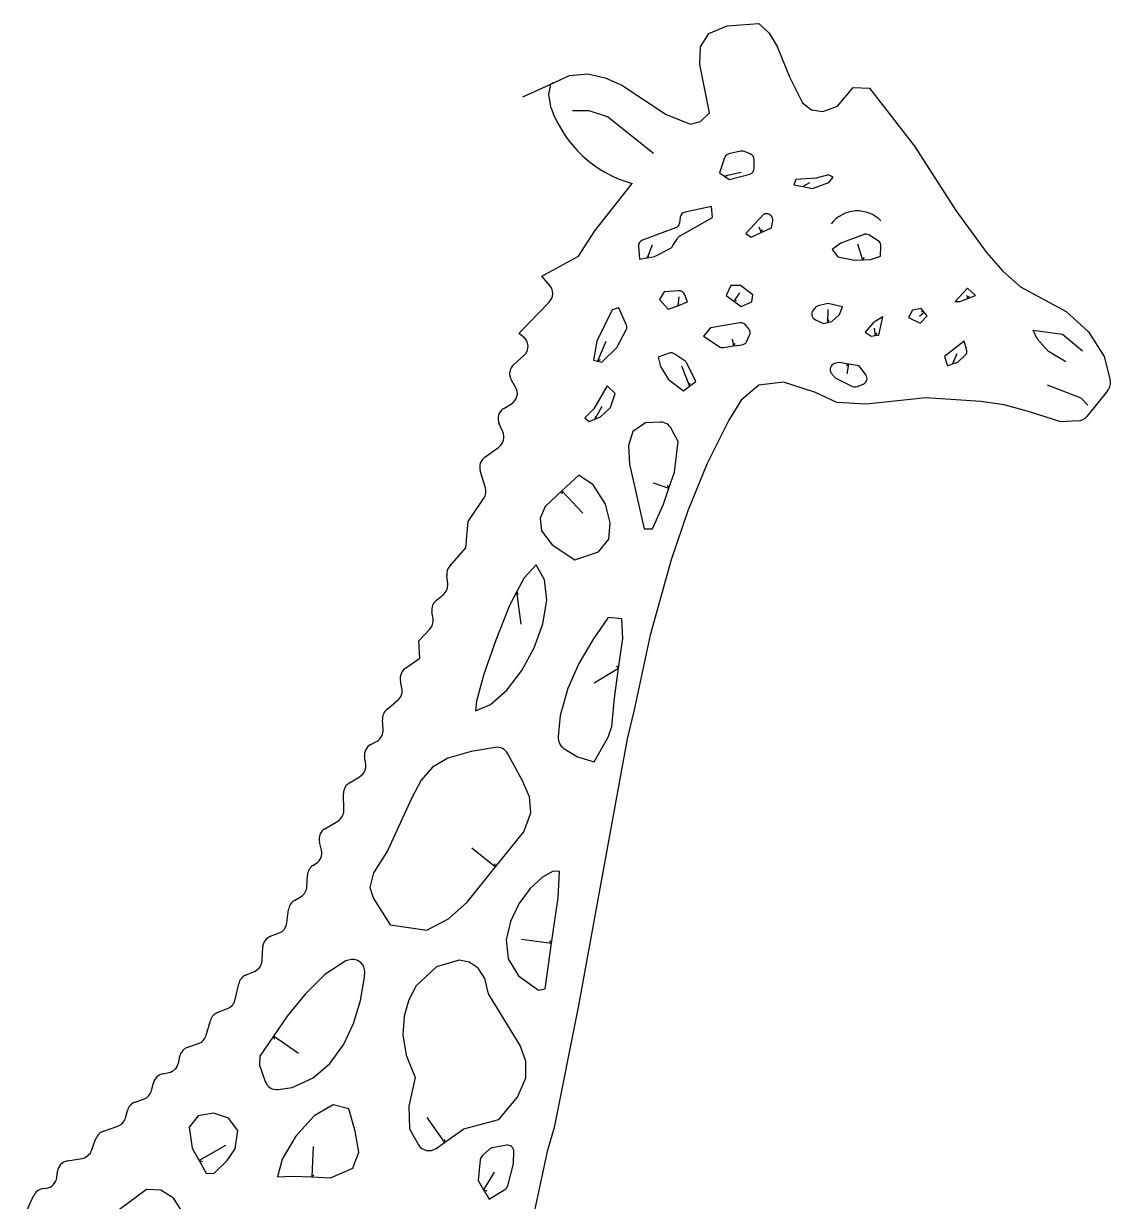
# Model space of a CAD drawing. Extents: x 0 to 5.7, y 0 to 10.7.
# Drawn here: x 2.104 to 5.671, y 6.827 to 10.693 of the extents above; entities that cross this region are included whole.
import ezdxf

# ---------------------------------------------------------------- set-up
doc = ezdxf.new("R2010")
doc.units = 0
doc.layers.add('WHITE', color=7, linetype='CONTINUOUS')

msp = doc.modelspace()

# ---------------------------------------------------------------- linework, layer by layer
at = {"layer": 'WHITE', "linetype": 'CONTINUOUS'}
for p, q in [((4.353, 10.66), (4.413, 10.685)), ((4.413, 10.685), (4.517, 10.693)), ((4.517, 10.693), (4.551, 10.662)), ((4.326, 10.617), (4.353, 10.66)), ((4.551, 10.662), (4.577, 10.618)), ((4.323999, 10.559), (4.326, 10.617)), ((4.577, 10.618), (4.618, 10.518)), ((4.355, 10.4), (4.323999, 10.559)), ((3.834, 10.494), (3.895999, 10.523)), ((3.895999, 10.523), (3.956, 10.528)), ((3.956, 10.528), (4.013, 10.515)), ((4.618, 10.518), (4.660999, 10.433)), ((3.743, 10.453), (3.834, 10.494)), ((3.828, 10.46), (3.834, 10.494)), ((3.834, 10.494), (3.842, 10.5)), ((4.013, 10.515), (4.066999, 10.491)), ((4.066999, 10.491), (4.212999, 10.395)), ((4.775, 10.422), (4.827, 10.483)), ((4.827, 10.483), (4.88, 10.481)), ((4.88, 10.481), (5.027999, 10.291)), ((3.835999, 10.415), (3.828, 10.46)), ((3.96, 10.407), (3.905999, 10.406)), ((4.020999, 10.387), (3.96, 10.407)), ((4.660999, 10.433), (4.69, 10.41)), ((4.69, 10.41), (4.727, 10.404)), ((4.727, 10.404), (4.775, 10.422)), ((4.171, 10.266), (4.020999, 10.387)), ((4.212999, 10.395), (4.293, 10.363)), ((4.293, 10.363), (4.326, 10.371)), ((4.326, 10.371), (4.355, 10.4)), ((5.027999, 10.291), (5.164, 10.079)), ((4.403999, 10.252), (4.388, 10.203)), ((4.456999, 10.274), (4.419, 10.265)), ((4.488999, 10.265), (4.468999, 10.273)), ((4.501999, 10.219), (4.501999, 10.246)), ((4.388, 10.203), (4.403999, 10.192)), ((4.459, 10.204), (4.403999, 10.192)), ((4.403999, 10.192), (4.414, 10.194)), ((4.403999, 10.192), (4.42, 10.181)), ((4.42, 10.181), (4.487999, 10.199)), ((4.638999, 10.181), (4.631999, 10.164)), ((4.704999, 10.186), (4.638999, 10.181)), ((4.683, 10.17), (4.662, 10.158)), ((4.692999, 10.152), (4.747, 10.171)), ((4.745999, 10.196), (4.704999, 10.186)), ((4.761, 10.189), (4.745999, 10.196)), ((4.747, 10.171), (4.761, 10.189)), ((3.979, 10.013), (4.100999, 10.168)), ((4.631999, 10.164), (4.662, 10.158)), ((4.662, 10.158), (4.671, 10.164)), ((4.662, 10.158), (4.692999, 10.152)), ((4.361999, 10.093), (4.275, 10.074)), ((4.364999, 10.056), (4.361999, 10.093)), ((4.258999, 10.057), (4.256999, 10.038)), ((4.256999, 9.994999), (4.364999, 10.056)), ((4.532, 10.066), (4.473999, 10.004)), ((4.537, 10.068), (4.532, 10.066)), ((5.164, 10.079), (5.263999, 9.940999)), ((4.243999, 10.022), (4.135, 9.982)), ((4.517, 10.026), (4.525, 10.007)), ((4.525, 10.007), (4.559, 10.022)), ((4.525, 10.007), (4.528999, 10.017)), ((4.559, 10.022), (4.563, 10.045)), ((3.924999, 9.93), (3.979, 10.013)), ((4.235, 9.963999), (4.25, 9.987999)), ((4.473999, 10.004), (4.492, 9.991999)), ((4.492, 9.991999), (4.525, 10.007)), ((4.86, 10), (4.785999, 9.972)), ((4.908999, 9.979999), (4.877999, 9.998999)), ((4.122, 9.961999), (4.125999, 9.92)), ((4.166999, 9.965999), (4.151, 9.923999)), ((4.175, 9.928), (4.228, 9.956)), ((4.785999, 9.972), (4.757999, 9.951)), ((4.757999, 9.951), (4.776, 9.927)), ((4.841, 9.97), (4.856999, 9.916999)), ((4.915999, 9.93), (4.918, 9.961)), ((5.263999, 9.940999), (5.317999, 9.88)), ((3.805, 9.864), (3.924999, 9.93)), ((4.125999, 9.92), (4.151, 9.923999)), ((4.151, 9.923999), (4.156, 9.932)), ((4.151, 9.923999), (4.175, 9.928)), ((4.776, 9.927), (4.830999, 9.916)), ((4.830999, 9.916), (4.856999, 9.916999)), ((4.856999, 9.916999), (4.863999, 9.925)), ((4.856999, 9.916999), (4.883999, 9.918999)), ((4.883999, 9.918999), (4.915999, 9.93)), ((3.831, 9.833), (3.805, 9.864)), ((5.317999, 9.88), (5.375999, 9.829)), ((4.425, 9.833), (4.409999, 9.8)), ((4.456999, 9.833), (4.425, 9.833)), ((4.498, 9.803), (4.456999, 9.833)), ((5.202, 9.824), (5.160999, 9.781)), ((5.228, 9.8), (5.202, 9.824)), ((5.375999, 9.829), (5.526, 9.748)), ((4.205999, 9.812), (4.190999, 9.786999)), ((4.190999, 9.786999), (4.219999, 9.755)), ((4.254, 9.815999), (4.205999, 9.812)), ((4.255, 9.795999), (4.250999, 9.767)), ((4.282999, 9.779999), (4.274, 9.803)), ((4.409999, 9.8), (4.434999, 9.781999)), ((4.453999, 9.809), (4.434999, 9.781999)), ((4.434999, 9.781999), (4.443999, 9.784)), ((4.434999, 9.781999), (4.459, 9.763999)), ((4.493999, 9.779999), (4.498, 9.803)), ((5.177, 9.781), (5.203, 9.789999)), ((5.198999, 9.802), (5.203, 9.789999)), ((5.203, 9.789999), (5.228, 9.8)), ((5.203, 9.789999), (5.206999, 9.798999)), ((3.729, 9.675999), (3.828999, 9.779)), ((4.035999, 9.753), (3.984999, 9.649999)), ((4.058, 9.76), (4.035999, 9.753)), ((4.081999, 9.704999), (4.058, 9.76)), ((4.219999, 9.755), (4.250999, 9.767)), ((4.250999, 9.767), (4.282999, 9.779999)), ((4.250999, 9.767), (4.255, 9.777)), ((4.459, 9.763999), (4.493999, 9.779999)), ((4.701, 9.758999), (4.695, 9.751999)), ((4.738999, 9.772999), (4.711999, 9.765999)), ((4.743999, 9.753999), (4.743, 9.711999)), ((4.791999, 9.762999), (4.749, 9.772999)), ((4.782, 9.737999), (4.791999, 9.762999)), ((5.020999, 9.751999), (5.007999, 9.727999)), ((5.05, 9.758), (5.020999, 9.751999)), ((5.044, 9.732999), (5.059999, 9.746)), ((5.059999, 9.746), (5.05, 9.758)), ((5.059999, 9.746), (5.05, 9.746999)), ((5.07, 9.734), (5.059999, 9.746)), ((5.160999, 9.781), (5.177, 9.781)), ((5.526, 9.748), (5.598999, 9.680999)), ((4.454999, 9.711), (4.357999, 9.694)), ((4.703, 9.720999), (4.729, 9.708999)), ((4.729, 9.708999), (4.743, 9.711999)), ((4.743, 9.711999), (4.748, 9.72)), ((4.743, 9.711999), (4.756999, 9.715)), ((4.756999, 9.715), (4.782, 9.737999)), ((4.893, 9.711999), (4.866, 9.68)), ((4.923999, 9.729999), (4.893, 9.711999)), ((4.910999, 9.67), (4.923999, 9.729999)), ((5.007999, 9.727999), (5.046999, 9.71)), ((5.046999, 9.71), (5.07, 9.734)), ((3.743, 9.666), (3.729, 9.675999)), ((4.051, 9.63), (4.081999, 9.687999)), ((4.357999, 9.694), (4.335999, 9.666999)), ((4.335999, 9.666999), (4.387, 9.633)), ((4.484, 9.690999), (4.473, 9.704)), ((4.478, 9.651), (4.486999, 9.67)), ((4.866, 9.68), (4.886, 9.666999)), ((4.886, 9.666999), (4.899, 9.668999)), ((4.895999, 9.692999), (4.899, 9.668999)), ((4.899, 9.668999), (4.905, 9.677)), ((4.899, 9.668999), (4.910999, 9.67)), ((5.431, 9.657999), (5.416999, 9.687)), ((5.416999, 9.687), (5.513999, 9.673)), ((5.513999, 9.673), (5.578999, 9.619)), ((5.598999, 9.680999), (5.651, 9.6)), ((3.984999, 9.649999), (3.973999, 9.588)), ((4.014999, 9.649), (3.987999, 9.585)), ((4.001999, 9.581999), (4.051, 9.63)), ((4.401, 9.63), (4.434, 9.635)), ((4.429999, 9.656999), (4.434, 9.635)), ((4.434, 9.635), (4.439, 9.642999)), ((4.434, 9.635), (4.462999, 9.638999)), ((5.190999, 9.651), (5.125999, 9.6)), ((5.198999, 9.623999), (5.190999, 9.651)), ((5.467999, 9.616999), (5.431, 9.657999)), ((3.713, 9.574), (3.746, 9.602999)), ((3.987999, 9.585), (3.996999, 9.59)), ((4.223, 9.611), (4.186999, 9.597999)), ((4.186999, 9.597999), (4.193999, 9.567)), ((4.274, 9.586), (4.241, 9.607999)), ((5.125999, 9.6), (5.136, 9.569)), ((5.166999, 9.609), (5.152999, 9.576)), ((5.17, 9.581999), (5.193999, 9.604)), ((5.525, 9.583), (5.467999, 9.616999)), ((5.651, 9.6), (5.67, 9.522999)), ((3.973999, 9.588), (3.987999, 9.585)), ((3.987999, 9.585), (4.001999, 9.581999)), ((4.193999, 9.567), (4.221, 9.524999)), ((4.263, 9.569999), (4.289999, 9.503)), ((4.309999, 9.517999), (4.281, 9.578)), ((4.781, 9.581), (4.765999, 9.576999)), ((4.813, 9.574999), (4.781, 9.581)), ((4.813, 9.574999), (4.804999, 9.569999)), ((4.807, 9.543), (4.813, 9.574999)), ((4.846, 9.569999), (4.813, 9.574999)), ((4.868, 9.539999), (4.846, 9.569999)), ((5.136, 9.569), (5.152999, 9.576)), ((5.152999, 9.576), (5.157, 9.585)), ((5.152999, 9.576), (5.17, 9.581999)), ((3.719, 9.5), (3.704999, 9.522999)), ((4.221, 9.524999), (4.269999, 9.487999)), ((4.289999, 9.503), (4.309999, 9.517999)), ((4.289999, 9.503), (4.290999, 9.512999)), ((4.598, 9.515999), (4.517, 9.505999)), ((4.703, 9.482), (4.598, 9.515999)), ((4.755, 9.545999), (4.763999, 9.534)), ((4.771999, 9.527999), (4.824999, 9.501999)), ((4.019, 9.503999), (3.976, 9.428)), ((4.046, 9.479), (4.019, 9.503999)), ((4.031, 9.435999), (4.046, 9.479)), ((4.269999, 9.487999), (4.289999, 9.503)), ((4.517, 9.505999), (4.459, 9.456999)), ((4.772999, 9.449), (4.703, 9.482)), ((4.841, 9.501999), (4.86, 9.508999)), ((5.464, 9.506999), (5.573999, 9.465)), ((5.662, 9.487999), (5.593999, 9.402999)), ((3.68, 9.43), (3.704999, 9.444999)), ((4.001999, 9.435999), (3.979, 9.394)), ((4.459, 9.456999), (4.419, 9.390999)), ((4.869999, 9.444), (4.772999, 9.449)), ((5.065, 9.463999), (4.869999, 9.444)), ((5.245999, 9.453), (5.065, 9.463999)), ((5.322, 9.440999), (5.245999, 9.453)), ((5.406, 9.418999), (5.322, 9.440999)), ((5.573999, 9.465), (5.597, 9.439999)), ((3.976, 9.428), (3.946, 9.399)), ((3.946, 9.399), (3.96, 9.387)), ((3.979, 9.394), (3.983, 9.404)), ((3.979, 9.394), (3.997999, 9.402)), ((3.997999, 9.402), (4.026, 9.428)), ((5.507999, 9.385999), (5.406, 9.418999)), ((3.677, 9.352999), (3.664999, 9.378999)), ((3.96, 9.387), (3.979, 9.394)), ((4.144999, 9.381999), (4.104, 9.354)), ((4.192999, 9.385), (4.144999, 9.381999)), ((4.251999, 9.321), (4.230999, 9.362)), ((4.419, 9.390999), (4.347, 9.246999)), ((5.565, 9.388999), (5.507999, 9.385999)), ((4.104, 9.354), (4.089, 9.307999)), ((4.239999, 9.220999), (4.251999, 9.321)), ((3.618, 9.27), (3.664, 9.303)), ((4.089, 9.307999), (4.092999, 9.246999)), ((4.092999, 9.246999), (4.140999, 9.034)), ((4.347, 9.246999), (4.283999, 9.093999)), ((3.619999, 9.168999), (3.602999, 9.225)), ((3.926, 9.211), (3.871, 9.159)), ((3.973, 9.178999), (3.926, 9.211)), ((4.222, 9.168), (4.239999, 9.220999)), ((4.013999, 9.114999), (3.973, 9.178999)), ((4.17, 9.185999), (4.222, 9.168)), ((4.203999, 9.114999), (4.222, 9.168)), ((4.222, 9.168), (4.217, 9.177)), ((3.562999, 9.059), (3.615, 9.135)), ((3.871, 9.159), (3.815999, 9.107999)), ((3.938999, 9.086), (3.871, 9.159)), ((3.871, 9.159), (3.871, 9.149)), ((3.815999, 9.107999), (3.799, 9.069)), ((4.028999, 9.053999), (4.013999, 9.114999)), ((4.168, 9.034), (4.203999, 9.114999)), ((4.283999, 9.093999), (4.229, 8.932999)), ((3.555999, 8.972), (3.562999, 9.059)), ((3.799, 9.069), (3.803999, 9.027999)), ((4.025, 9.001), (4.028999, 9.053999)), ((3.803999, 9.027999), (3.838999, 8.982)), ((4.140999, 9.034), (4.168, 9.034)), ((3.503, 8.911999), (3.555999, 8.972)), ((3.838999, 8.982), (3.913, 8.932999)), ((3.990999, 8.958999), (4.025, 9.001)), ((3.913, 8.932999), (3.990999, 8.958999)), ((4.229, 8.932999), (4.160999, 8.685)), ((3.786, 8.916), (3.746999, 8.873999)), ((3.813999, 8.866999), (3.786, 8.916)), ((3.496, 8.854), (3.493, 8.880999)), ((3.746999, 8.873999), (3.723, 8.829)), ((3.821, 8.8), (3.813999, 8.866999)), ((3.459, 8.8), (3.480999, 8.817999)), ((3.723, 8.829), (3.698999, 8.782999)), ((3.736999, 8.722), (3.723, 8.829)), ((3.723, 8.829), (3.726, 8.819)), ((3.698999, 8.782999), (3.654, 8.668999)), ((3.808, 8.722999), (3.821, 8.8)), ((3.447999, 8.739), (3.444, 8.762)), ((4.022999, 8.744), (3.971999, 8.67)), ((4.067999, 8.739), (4.022999, 8.744)), ((4.071, 8.673999), (4.067999, 8.739)), ((3.401, 8.666999), (3.437, 8.704999)), ((3.779999, 8.644), (3.808, 8.722999)), ((3.404999, 8.609999), (3.401, 8.666999)), ((3.654, 8.668999), (3.615, 8.557)), ((3.971999, 8.67), (3.926, 8.592)), ((4.057, 8.576999), (4.071, 8.673999)), ((4.160999, 8.685), (4.107999, 8.439999)), ((3.739, 8.569), (3.779999, 8.644)), ((3.357, 8.576999), (3.404999, 8.609999)), ((3.926, 8.592), (3.89, 8.51)), ((4.057, 8.576999), (4.051, 8.585)), ((3.615, 8.557), (3.591, 8.468999)), ((3.69, 8.505), (3.739, 8.569)), ((3.976999, 8.529), (4.057, 8.576999)), ((4.043, 8.479), (4.057, 8.576999)), ((3.345999, 8.512), (3.341, 8.536)), ((3.89, 8.51), (3.865, 8.421999)), ((3.296, 8.442), (3.332999, 8.472999)), ((3.591, 8.468999), (3.586999, 8.437)), ((3.635999, 8.458), (3.69, 8.505)), ((4.034999, 8.385999), (4.043, 8.479)), ((3.586999, 8.437), (3.635999, 8.458)), ((4.107999, 8.439999), (4.085, 8.345)), ((3.283999, 8.376), (3.282, 8.407999)), ((3.865, 8.421999), (3.858999, 8.352)), ((4.022999, 8.350999), (4.034999, 8.385999)), ((3.243999, 8.326999), (3.263999, 8.338)), ((3.651999, 8.317), (3.572999, 8.303999)), ((3.877, 8.314), (3.921999, 8.286)), ((4.085, 8.345), (3.924, 7.464)), ((3.976999, 8.27), (4.022999, 8.350999)), ((3.226999, 8.262), (3.223, 8.286)), ((3.496999, 8.281999), (3.446, 8.251999)), ((3.572999, 8.303999), (3.496999, 8.281999)), ((3.740999, 8.206999), (3.693, 8.295999)), ((3.921999, 8.286), (3.976999, 8.27)), ((3.446, 8.251999), (3.408999, 8.21)), ((3.174, 8.201), (3.207, 8.220999)), ((3.408999, 8.21), (3.378, 8.152)), ((3.763999, 8.154999), (3.740999, 8.206999)), ((3.154999, 8.109999), (3.154, 8.166)), ((3.378, 8.152), (3.298, 7.978)), ((3.769, 8.102), (3.763999, 8.154999)), ((3.746, 8.039999), (3.769, 8.102)), ((3.092999, 8.05), (3.134999, 8.074999)), ((3.082, 7.98), (3.075, 8.005999)), ((3.653, 7.925), (3.746, 8.039999)), ((3.298, 7.978), (3.252, 7.905)), ((3.575, 7.986999), (3.653, 7.925)), ((3.052999, 7.928999), (3.065, 7.936999)), ((3.653, 7.925), (3.651, 7.934999)), ((3.033999, 7.861), (3.036, 7.896999)), ((3.252, 7.905), (3.24, 7.856999)), ((3.559999, 7.809), (3.653, 7.925)), ((3.806999, 7.890999), (3.766999, 7.854)), ((3.842, 7.910999), (3.806999, 7.890999)), ((3.862999, 7.909999), (3.842, 7.910999)), ((3.858999, 7.822999), (3.862999, 7.909999)), ((3.24, 7.856999), (3.252, 7.821)), ((3.766999, 7.854), (3.73, 7.803999)), ((2.993, 7.815), (3.015, 7.828)), ((3.252, 7.821), (3.306999, 7.735)), ((3.836999, 7.673999), (3.858999, 7.822999)), ((2.967999, 7.741), (2.973999, 7.784999)), ((3.499, 7.754), (3.559999, 7.809)), ((3.73, 7.803999), (3.701999, 7.745999)), ((3.306999, 7.735), (3.427, 7.717)), ((3.427, 7.717), (3.499, 7.754)), ((3.701999, 7.745999), (3.687999, 7.684999)), ((2.914999, 7.697), (2.943, 7.708)), ((2.887, 7.618), (2.888999, 7.662)), ((3.687999, 7.684999), (3.694999, 7.623)), ((3.737999, 7.688), (3.836999, 7.673999)), ((3.815999, 7.525), (3.836999, 7.673999)), ((3.836999, 7.673999), (3.831, 7.682)), ((3.161999, 7.617), (3.092999, 7.572)), ((3.174999, 7.619999), (3.161999, 7.617)), ((3.533999, 7.618999), (3.459, 7.597)), ((3.566999, 7.611999), (3.533999, 7.618999)), ((3.694999, 7.623), (3.727999, 7.566999)), ((2.832, 7.568999), (2.864, 7.583)), ((3.223, 7.563), (3.223999, 7.578999)), ((3.459, 7.597), (3.391999, 7.533999)), ((3.595999, 7.592), (3.566999, 7.611999)), ((3.618, 7.558), (3.595999, 7.592)), ((2.799, 7.489999), (2.809999, 7.540999)), ((3.092999, 7.572), (3.028, 7.506999)), ((3.21, 7.486), (3.223, 7.563)), ((3.63, 7.507999), (3.618, 7.558)), ((3.727999, 7.566999), (3.793999, 7.519999)), ((3.028, 7.506999), (2.969, 7.434999)), ((3.391999, 7.533999), (3.368, 7.487999)), ((3.733999, 7.339), (3.63, 7.507999)), ((3.793999, 7.519999), (3.815999, 7.525)), ((3.187, 7.410999), (3.21, 7.486)), ((3.368, 7.487999), (3.352999, 7.434999)), ((3.924, 7.464), (3.845, 7.068999)), ((2.740999, 7.447), (2.775, 7.460999)), ((2.969, 7.434999), (2.924, 7.368999)), ((3.352999, 7.434999), (3.348999, 7.374)), ((2.703, 7.372), (2.717, 7.421)), ((3.154, 7.341), (3.187, 7.410999)), ((2.924, 7.368999), (2.878999, 7.303999)), ((3.006, 7.311999), (2.924, 7.368999)), ((2.924, 7.368999), (2.926, 7.359)), ((3.348999, 7.374), (3.359999, 7.307)), ((2.642999, 7.333), (2.677999, 7.344999)), ((3.108999, 7.28), (3.154, 7.341)), ((3.753, 7.287), (3.733999, 7.339)), ((2.611999, 7.28), (2.617, 7.303999)), ((2.878999, 7.303999), (2.878, 7.274)), ((2.878, 7.274), (2.897, 7.221)), ((3.053999, 7.231999), (3.108999, 7.28)), ((3.359999, 7.307), (3.388999, 7.234)), ((3.752, 7.231999), (3.753, 7.287)), ((2.562, 7.245999), (2.581, 7.25)), ((2.986, 7.201), (3.053999, 7.231999)), ((3.388999, 7.234), (3.368999, 7.139999)), ((3.724999, 7.169), (3.752, 7.231999)), ((2.523999, 7.190999), (2.529999, 7.216)), ((2.94, 7.193999), (2.986, 7.201)), ((2.47, 7.152999), (2.497999, 7.163)), ((3.664, 7.096), (3.724999, 7.169)), ((2.438999, 7.100999), (2.444999, 7.125)), ((2.726999, 7.117), (2.677, 7.107999)), ((2.776999, 7.099999), (2.726999, 7.117)), ((3.119999, 7.144), (3.058, 7.107999)), ((3.171, 7.131), (3.119999, 7.144)), ((3.191999, 7.057), (3.171, 7.131)), ((3.368999, 7.139999), (3.371, 7.065)), ((2.677, 7.107999), (2.647, 7.071)), ((2.806999, 7.059999), (2.776999, 7.099999)), ((3.058, 7.107999), (2.997999, 7.040999)), ((3.427999, 7.102), (3.486, 7.019999)), ((3.549, 7.065), (3.664, 7.096)), ((2.365999, 7.057), (2.413, 7.073999)), ((2.647, 7.071), (2.657, 7.001999)), ((2.798, 6.999), (2.806999, 7.059999)), ((2.997999, 7.040999), (2.953, 6.965)), ((3.203999, 6.987999), (3.191999, 7.057)), ((3.371, 7.065), (3.4, 7.013)), ((3.486, 7.019999), (3.549, 7.065)), ((3.845, 7.068999), (3.822, 6.991)), ((2.326999, 6.993999), (2.341, 7.032999)), ((2.657, 7.001999), (2.68, 6.960999)), ((2.766999, 7.01), (2.68, 6.960999)), ((2.772, 6.960999), (2.798, 6.999)), ((3.053999, 7.006999), (3.049999, 6.907)), ((3.457999, 7.000999), (3.486, 7.019999)), ((3.486, 7.019999), (3.486999, 7.03)), ((3.632999, 6.998), (3.608999, 6.975999)), ((3.688999, 7.011), (3.642999, 7.002999)), ((2.247999, 6.96), (2.296, 6.967999)), ((2.68, 6.960999), (2.703, 6.92)), ((2.68, 6.960999), (2.69, 6.958)), ((2.729, 6.919), (2.772, 6.960999)), ((2.953, 6.965), (2.937, 6.907999)), ((3.184999, 6.935999), (3.203999, 6.987999)), ((3.602999, 6.962999), (3.595999, 6.894999)), ((3.711999, 6.949999), (3.713, 6.991)), ((3.822, 6.991), (3.773999, 6.765999)), ((2.213, 6.905), (2.214999, 6.925)), ((3.111, 6.903999), (3.184999, 6.935999)), ((3.648, 6.922999), (3.614, 6.864999)), ((3.693, 6.877999), (3.711999, 6.949999)), ((2.703, 6.92), (2.729, 6.919)), ((2.937, 6.907999), (2.987999, 6.909999)), ((2.987999, 6.909999), (3.049999, 6.907)), ((3.049999, 6.907), (3.056999, 6.914)), ((3.049999, 6.907), (3.111, 6.903999)), ((3.595999, 6.894999), (3.614, 6.864999)), ((2.104, 6.771999), (2.137, 6.844999)), ((2.168999, 6.868999), (2.177999, 6.869999)), ((2.506999, 6.866), (2.355, 6.752999)), ((2.555, 6.863999), (2.506999, 6.866)), ((2.595999, 6.836999), (2.555, 6.863999)), ((3.614, 6.864999), (3.631999, 6.834)), ((3.614, 6.864999), (3.624, 6.861999)), ((3.631999, 6.834), (3.684, 6.866)), ((2.655999, 6.743999), (2.595999, 6.836999))]:
    msp.add_line(p, q, dxfattribs=at)
for centre, radius, start, end in [((4.207699, 10.5481), 0.394792, 199.7017, 254.3197), ((4.4226, 10.2457), 0.019632, 100.5659, 161.2888), ((4.4614, 10.2542), 0.020278, 67.98872, 102.5294), ((4.481999, 10.2463), 0.020002, 359.1406, 69.47726), ((4.482399, 10.2178), 0.019616, 286.5873, 3.502738), ((4.2792, 10.054), 0.020436, 101.8598, 171.5518), ((4.5429, 10.0485), 0.020402, 350.1222, 106.8339), ((4.8404, 9.9702), 0.107809, 43.94726, 142.386), ((4.236999, 10.041), 0.020223, 290.2247, 351.4692), ((4.142199, 9.9631), 0.020224, 110.8545, 183.1185), ((4.267, 9.977999), 0.019723, 120.4658, 149.5345), ((4.867999, 9.981999), 0.019723, 59.53445, 113.9602), ((4.898, 9.9632), 0.02012, 353.7227, 56.78391), ((4.2165, 9.9731), 0.020607, 303.9214, 333.8053), ((3.8011, 9.8071), 0.039598, 314.7954, 40.8996), ((4.2551, 9.7958), 0.020224, 20.85446, 93.1172), ((4.7116, 9.7397), 0.02066, 143.4629, 245.3027), ((4.716499, 9.746899), 0.019622, 103.2572, 142.0216), ((4.743999, 9.753999), 0.019646, 75.25644, 104.7438), ((4.063799, 9.696499), 0.020087, 334.9659, 25.03448), ((4.4577, 9.6913), 0.019884, 39.69489, 97.80502), ((3.7192, 9.633299), 0.040451, 311.4924, 53.95236), ((4.469099, 9.678199), 0.019688, 335.3875, 40.66465), ((4.398, 9.65), 0.020248, 237.0947, 278.53), ((4.459399, 9.6589), 0.020223, 280.2542, 336.9875), ((4.229, 9.591699), 0.02024, 53.63964, 107.2692), ((5.180099, 9.6181), 0.019799, 314.5908, 17.33525), ((3.739099, 9.543799), 0.039943, 130.8338, 211.382), ((4.2629, 9.5692), 0.020125, 25.92846, 56.54702), ((4.770599, 9.557899), 0.019646, 103.5411, 217.3375), ((4.7796, 9.5465), 0.01999, 218.7046, 247.6662), ((4.852, 9.5276), 0.020247, 293.2729, 37.77531), ((5.630899, 9.5135), 0.040237, 320.6504, 13.65635), ((3.6847, 9.479399), 0.039943, 300.5455, 30.98864), ((4.832999, 9.5205), 0.020155, 246.6148, 293.3858), ((4.0116, 9.4426), 0.020506, 314.6049, 341.2105), ((3.7009, 9.3961), 0.039764, 121.6544, 205.4695), ((5.563699, 9.428799), 0.039796, 271.8713, 319.5861), ((4.1946, 9.344799), 0.040259, 25.29202, 92.27959), ((3.6407, 9.3358), 0.040233, 305.3887, 25.35237), ((3.640899, 9.2374), 0.039876, 125.0858, 198.1169), ((3.5815, 9.157299), 0.040243, 326.3494, 16.90345), ((3.5331, 8.885199), 0.040319, 138.3192, 185.9792), ((3.456399, 8.849399), 0.039888, 308.0765, 6.626601), ((3.483099, 8.7685), 0.039636, 127.4188, 189.4386), ((3.4081, 8.733099), 0.040309, 315.8041, 8.41193), ((3.379899, 8.5444), 0.039796, 125.0866, 192.1853), ((3.3064, 8.503499), 0.040469, 311.0927, 12.11469), ((3.3221, 8.411399), 0.040243, 130.4619, 184.8464), ((3.244299, 8.3726), 0.039815, 299.6556, 4.894778), ((3.898999, 8.3477), 0.04023, 173.8643, 236.8629), ((3.2631, 8.291299), 0.040448, 118.1477, 187.5291), ((3.6577, 8.277599), 0.039807, 27.53062, 98.23181), ((3.187099, 8.256099), 0.040348, 299.5511, 8.41188), ((3.194, 8.166399), 0.040001, 120.0292, 180.5729), ((3.115, 8.1096), 0.039964, 300.0294, 0.572351), ((3.114099, 8.015699), 0.040285, 121.5976, 193.9328), ((3.043499, 7.970299), 0.039637, 302.8481, 14.14164), ((3.075999, 7.896299), 0.040006, 125.1211, 178.9974), ((2.994, 7.861999), 0.039962, 301.7014, 358.568), ((3.0141, 7.7806), 0.04034, 121.5239, 173.7382), ((2.9286, 7.7449), 0.03961, 291.3179, 354.3469), ((2.928999, 7.6595), 0.040078, 110.4722, 176.4237), ((2.8472, 7.6191), 0.039817, 294.9561, 358.4167), ((3.184, 7.580999), 0.040049, 357.1376, 102.9947), ((2.848999, 7.532999), 0.039812, 115.2778, 168.4078), ((2.7599, 7.4979), 0.03987, 292.2551, 348.577), ((2.755, 7.409999), 0.03956, 110.7257, 163.8557), ((2.664299, 7.382799), 0.040206, 289.9222, 344.4081), ((2.656, 7.295199), 0.03998, 108.9791, 167.2847), ((2.573199, 7.289), 0.039772, 281.3099, 346.9409), ((2.569099, 7.206399), 0.040261, 100.1646, 166.2054), ((2.935, 7.2339), 0.040129, 198.751, 277.1425), ((2.484099, 7.1153), 0.040285, 110.506, 166.0672), ((2.484999, 7.201), 0.040162, 288.8861, 345.6183), ((2.4004, 7.112099), 0.040129, 288.2995, 343.9568), ((2.3788, 7.018599), 0.040449, 108.4352, 159.1455), ((3.434499, 7.0338), 0.040285, 211.0857, 305.62), ((3.646799, 6.982999), 0.020357, 100.758, 132.6132), ((3.693, 6.9914), 0.020003, 358.8542, 101.5352), ((2.254899, 6.9204), 0.040164, 99.88425, 173.4235), ((2.289, 7.0078), 0.04041, 279.9751, 340.0409), ((3.622799, 6.961699), 0.019872, 133.9806, 176.2439), ((2.172999, 6.909999), 0.040311, 277.125, 352.8755), ((2.174, 6.828999), 0.040311, 97.12518, 156.6148), ((3.674, 6.883), 0.019723, 300.4655, 345.2548)]:
    msp.add_arc(centre, radius, start, end, dxfattribs=at)

doc.saveas('drawing.dxf')
